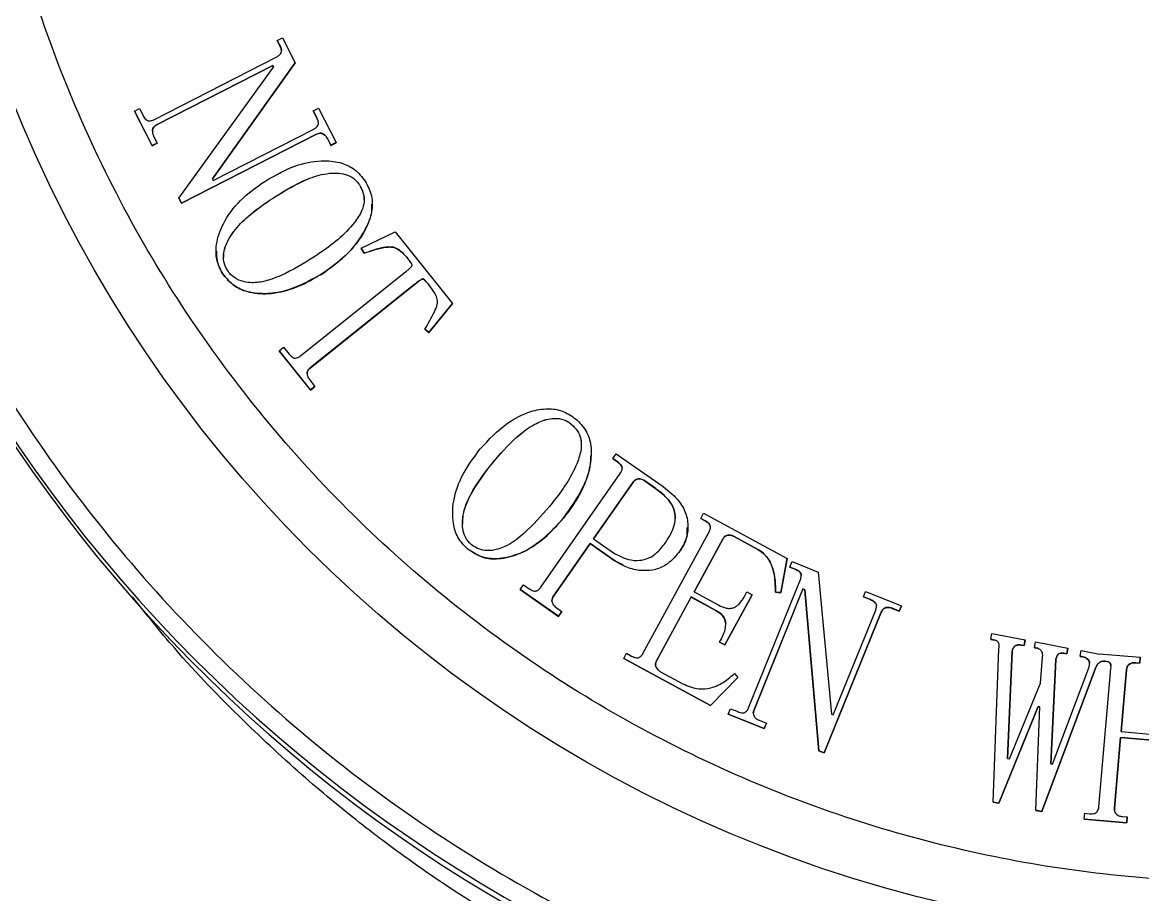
# Model space of a CAD drawing. Header units: millimetres. Extents: x 1890 to 4327, y 775 to 2498.
# Drawn here: x 3596.5 to 3656.7, y 2138.4 to 2185.3 of the extents above; entities that cross this region are included whole.
import ezdxf

# ---------------------------------------------------------------- set-up
doc = ezdxf.new("R2010")
doc.units = ezdxf.units.MM

msp = doc.modelspace()

# ---------------------------------------------------------------- linework, layer by layer
at = {"color": 7, "linetype": 'Continuous', "lineweight": 25}
for p, q in [((3610.232, 2184.314), (3610.51, 2184.456)), ((3610.375, 2184.036), (3610.232, 2184.314)), ((3610.232, 2184.314), (3610.232, 2184.311)), ((3610.232, 2184.311), (3610.375, 2184.034)), ((3610.51, 2184.456), (3611.196, 2183.115)), ((3610.375, 2184.036), (3610.375, 2184.034)), ((3603.606, 2180.049), (3610.217, 2183.431)), ((3609.99, 2182.965), (3603.748, 2179.771)), ((3603.748, 2179.769), (3609.99, 2182.963)), ((3611.196, 2183.115), (3606.748, 2176.872)), ((3606.748, 2176.871), (3611.196, 2183.113)), ((3610.038, 2182.873), (3609.99, 2182.965)), ((3609.99, 2182.965), (3609.99, 2182.963)), ((3609.99, 2182.963), (3610.037, 2182.872)), ((3611.196, 2183.115), (3611.196, 2183.113)), ((3604.947, 2175.834), (3610.038, 2182.873)), ((3602.558, 2180.503), (3602.835, 2180.646)), ((3602.835, 2180.646), (3603.024, 2180.276)), ((3612.172, 2180.523), (3612.45, 2180.665)), ((3612.45, 2180.665), (3613.396, 2178.816)), ((3603.504, 2178.654), (3602.558, 2180.503)), ((3602.558, 2180.503), (3602.558, 2180.501)), ((3602.558, 2180.501), (3603.504, 2178.652)), ((3612.361, 2180.153), (3612.172, 2180.523)), ((3612.172, 2180.523), (3612.172, 2180.52)), ((3612.172, 2180.52), (3612.361, 2180.151)), ((3612.361, 2180.153), (3612.361, 2180.151)), ((3603.748, 2179.771), (3603.748, 2179.769)), ((3606.796, 2176.78), (3612.205, 2179.548)), ((3603.781, 2178.797), (3603.504, 2178.654)), ((3603.504, 2178.652), (3603.781, 2178.794)), ((3603.592, 2179.166), (3603.781, 2178.797)), ((3603.781, 2178.797), (3603.781, 2178.794)), ((3612.348, 2179.27), (3605.089, 2175.556)), ((3605.089, 2175.554), (3612.348, 2179.268)), ((3612.348, 2179.27), (3612.348, 2179.268)), ((3613.118, 2178.673), (3612.929, 2179.043)), ((3612.929, 2179.043), (3612.929, 2179.041)), ((3612.929, 2179.041), (3613.118, 2178.671)), ((3613.396, 2178.816), (3613.118, 2178.673)), ((3613.118, 2178.671), (3613.396, 2178.814)), ((3613.396, 2178.816), (3613.396, 2178.814)), ((3603.504, 2178.654), (3603.504, 2178.652)), ((3613.118, 2178.673), (3613.118, 2178.671)), ((3606.748, 2176.872), (3606.796, 2176.78)), ((3605.089, 2175.556), (3604.947, 2175.834)), ((3604.947, 2175.834), (3604.947, 2175.832)), ((3604.947, 2175.832), (3605.089, 2175.554)), ((3605.089, 2175.556), (3605.089, 2175.554)), ((3615.34, 2175.518), (3615.34, 2175.52)), ((3614.744, 2173.148), (3616.572, 2174.015)), ((3616.572, 2174.015), (3619.651, 2170.172)), ((3606.947, 2172.976), (3606.947, 2172.974)), ((3614.898, 2172.873), (3614.744, 2173.148)), ((3614.744, 2173.148), (3614.744, 2173.146)), ((3614.744, 2173.146), (3614.898, 2172.871)), ((3614.898, 2172.873), (3614.898, 2172.871)), ((3617.262, 2172.574), (3617.262, 2172.572)), ((3611.485, 2167.35), (3617.148, 2171.887)), ((3617.628, 2171.207), (3612.005, 2166.703)), ((3612.005, 2166.701), (3617.628, 2171.204)), ((3617.628, 2171.207), (3617.628, 2171.204)), ((3618.46, 2171.077), (3618.46, 2171.075)), ((3619.651, 2170.172), (3618.374, 2168.618)), ((3618.374, 2168.615), (3619.651, 2170.17)), ((3619.651, 2170.172), (3619.651, 2170.17)), ((3618.374, 2168.618), (3618.171, 2168.787)), ((3618.171, 2168.787), (3618.171, 2168.785)), ((3618.171, 2168.785), (3618.374, 2168.615)), ((3618.374, 2168.618), (3618.374, 2168.615)), ((3610.335, 2167.624), (3610.578, 2167.818)), ((3612.02, 2165.52), (3610.335, 2167.624)), ((3610.335, 2167.624), (3610.335, 2167.621)), ((3610.335, 2167.621), (3612.02, 2165.518)), ((3610.578, 2167.818), (3610.87, 2167.454)), ((3612.005, 2166.703), (3612.005, 2166.701)), ((3611.972, 2166.079), (3612.263, 2165.714)), ((3612.263, 2165.714), (3612.02, 2165.52)), ((3612.02, 2165.518), (3612.263, 2165.712)), ((3612.02, 2165.52), (3612.02, 2165.518)), ((3612.263, 2165.714), (3612.263, 2165.712)), ((3627.106, 2161.997), (3627.106, 2161.999)), ((3628.269, 2161.83), (3628.448, 2162.089)), ((3628.448, 2162.089), (3630.977, 2160.324)), ((3628.525, 2161.651), (3628.269, 2161.83)), ((3628.269, 2161.83), (3628.269, 2161.828)), ((3628.269, 2161.828), (3628.525, 2161.649)), ((3628.525, 2161.651), (3628.525, 2161.649)), ((3624.399, 2154.911), (3628.673, 2161.039)), ((3629.359, 2160.561), (3627.236, 2157.519)), ((3627.237, 2157.519), (3629.359, 2160.559)), ((3629.359, 2160.559), (3629.359, 2160.561)), ((3630.582, 2160.216), (3629.983, 2160.634)), ((3629.983, 2160.632), (3629.983, 2160.634)), ((3629.983, 2160.632), (3630.582, 2160.214)), ((3630.582, 2160.214), (3630.582, 2160.216)), ((3619.665, 2158.947), (3619.665, 2158.945)), ((3633, 2158.615), (3633.15, 2158.889)), ((3633.15, 2158.889), (3637.635, 2156.454)), ((3633.229, 2158.49), (3633, 2158.615)), ((3633, 2158.615), (3633, 2158.613)), ((3633, 2158.613), (3633.229, 2158.488)), ((3633.229, 2158.49), (3633.229, 2158.488)), ((3629.891, 2151.359), (3633.443, 2157.901)), ((3632.309, 2158.121), (3632.309, 2158.123)), ((3627.057, 2157.261), (3625.085, 2154.433)), ((3625.085, 2154.431), (3627.057, 2157.259)), ((3628.384, 2156.335), (3627.057, 2157.261)), ((3627.057, 2157.261), (3627.057, 2157.259)), ((3627.057, 2157.259), (3628.384, 2156.332)), ((3627.236, 2157.519), (3628.307, 2156.772)), ((3634.175, 2157.504), (3632.636, 2154.666)), ((3632.637, 2154.666), (3634.175, 2157.502)), ((3634.175, 2157.504), (3634.175, 2157.502)), ((3636.065, 2156.951), (3634.784, 2157.646)), ((3634.784, 2157.646), (3634.784, 2157.644)), ((3634.784, 2157.644), (3636.065, 2156.949)), ((3636.065, 2156.951), (3636.065, 2156.949)), ((3628.384, 2156.335), (3628.384, 2156.332)), ((3628.384, 2156.332), (3628.805, 2156.132)), ((3637.635, 2156.454), (3637.292, 2154.626)), ((3637.292, 2154.624), (3637.635, 2156.452)), ((3637.635, 2156.454), (3637.635, 2156.452)), ((3637.785, 2156.003), (3637.903, 2156.292)), ((3638.074, 2155.885), (3637.785, 2156.003)), ((3637.785, 2156.003), (3637.785, 2156.001)), ((3637.785, 2156.001), (3638.074, 2155.883)), ((3637.903, 2156.292), (3639.299, 2155.727)), ((3638.074, 2155.885), (3638.074, 2155.883)), ((3635.57, 2148.438), (3638.351, 2155.325)), ((3639.299, 2155.727), (3640.023, 2148.095)), ((3623.293, 2154.79), (3623.474, 2155.048)), ((3625.35, 2153.353), (3623.293, 2154.79)), ((3623.293, 2154.79), (3623.293, 2154.787)), ((3623.293, 2154.787), (3625.35, 2153.35)), ((3623.474, 2155.048), (3623.773, 2154.838)), ((3632.636, 2154.666), (3633.961, 2153.946)), ((3635.327, 2154.389), (3635.477, 2154.664)), ((3635.477, 2154.664), (3635.751, 2154.516)), ((3638.484, 2154.822), (3635.859, 2148.32)), ((3635.859, 2148.318), (3638.484, 2154.82)), ((3638.581, 2154.783), (3638.484, 2154.822)), ((3638.484, 2154.822), (3638.484, 2154.82)), ((3638.484, 2154.82), (3638.581, 2154.781)), ((3639.342, 2146.13), (3638.581, 2154.783)), ((3638.581, 2154.783), (3638.581, 2154.781)), ((3638.581, 2154.781), (3639.342, 2146.128)), ((3641.734, 2154.406), (3641.852, 2154.695)), ((3641.852, 2154.695), (3643.778, 2153.916)), ((3625.085, 2154.433), (3625.085, 2154.431)), ((3632.486, 2154.393), (3630.623, 2150.962)), ((3630.623, 2150.96), (3632.486, 2154.391)), ((3633.811, 2153.672), (3632.486, 2154.393)), ((3632.486, 2154.393), (3632.486, 2154.391)), ((3632.486, 2154.391), (3633.811, 2153.67)), ((3635.751, 2154.516), (3634.285, 2151.817)), ((3634.285, 2151.815), (3635.751, 2154.514)), ((3635.751, 2154.516), (3635.751, 2154.514)), ((3637.292, 2154.626), (3637.013, 2154.659)), ((3637.013, 2154.659), (3637.013, 2154.656)), ((3637.013, 2154.656), (3637.292, 2154.624)), ((3637.292, 2154.626), (3637.292, 2154.624)), ((3642.119, 2154.252), (3641.734, 2154.406)), ((3641.734, 2154.406), (3641.734, 2154.404)), ((3641.734, 2154.404), (3642.119, 2154.25)), ((3642.119, 2154.252), (3642.119, 2154.25)), ((3625.231, 2153.821), (3625.531, 2153.611)), ((3625.531, 2153.611), (3625.35, 2153.353)), ((3625.35, 2153.35), (3625.531, 2153.609)), ((3625.531, 2153.611), (3625.531, 2153.609)), ((3633.811, 2153.672), (3633.811, 2153.67)), ((3642.686, 2153.574), (3639.631, 2146.013)), ((3639.631, 2146.01), (3642.686, 2153.571)), ((3640.12, 2148.056), (3642.397, 2153.691)), ((3642.686, 2153.574), (3642.686, 2153.571)), ((3643.66, 2153.628), (3643.275, 2153.784)), ((3643.275, 2153.784), (3643.275, 2153.781)), ((3643.275, 2153.781), (3643.66, 2153.625)), ((3643.778, 2153.916), (3643.66, 2153.628)), ((3643.66, 2153.625), (3643.778, 2153.914)), ((3643.66, 2153.628), (3643.66, 2153.625)), ((3643.778, 2153.916), (3643.778, 2153.914)), ((3625.35, 2153.353), (3625.35, 2153.35)), ((3648.585, 2152.118), (3648.644, 2152.424)), ((3648.644, 2152.424), (3650.432, 2152.083)), ((3634.011, 2151.966), (3634.111, 2152.149)), ((3634.285, 2151.817), (3634.011, 2151.966)), ((3634.011, 2151.966), (3634.011, 2151.963)), ((3634.011, 2151.963), (3634.285, 2151.815)), ((3634.285, 2151.817), (3634.285, 2151.815)), ((3648.789, 2152.079), (3648.585, 2152.118)), ((3648.585, 2152.118), (3648.585, 2152.115)), ((3648.585, 2152.115), (3648.789, 2152.077)), ((3648.789, 2152.079), (3648.789, 2152.077)), ((3650.372, 2151.777), (3650.218, 2151.806)), ((3650.218, 2151.806), (3650.218, 2151.803)), ((3650.218, 2151.803), (3650.372, 2151.775)), ((3650.432, 2152.083), (3650.372, 2151.777)), ((3650.372, 2151.775), (3650.432, 2152.081)), ((3650.372, 2151.777), (3650.372, 2151.775)), ((3650.432, 2152.083), (3650.432, 2152.081)), ((3650.933, 2151.669), (3650.992, 2151.975)), ((3651.087, 2151.64), (3650.933, 2151.669)), ((3650.933, 2151.669), (3650.933, 2151.667)), ((3650.933, 2151.667), (3651.087, 2151.638)), ((3650.992, 2151.975), (3652.728, 2151.644)), ((3628.856, 2151.091), (3629.005, 2151.366)), ((3633.524, 2148.556), (3628.856, 2151.091)), ((3628.856, 2151.091), (3628.856, 2151.089)), ((3628.856, 2151.089), (3633.524, 2148.554)), ((3629.005, 2151.366), (3629.28, 2151.216)), ((3648.714, 2143.362), (3649.018, 2151.611)), ((3649.733, 2151.476), (3649.478, 2145.705)), ((3649.478, 2145.705), (3649.733, 2151.474)), ((3649.733, 2151.476), (3649.733, 2151.474)), ((3651.087, 2151.64), (3651.087, 2151.638)), ((3651.256, 2149.756), (3651.366, 2151.164)), ((3652.668, 2151.337), (3652.516, 2151.368)), ((3652.516, 2151.368), (3652.516, 2151.366)), ((3652.516, 2151.366), (3652.668, 2151.335)), ((3652.728, 2151.644), (3652.668, 2151.337)), ((3652.668, 2151.335), (3652.728, 2151.642)), ((3652.668, 2151.337), (3652.668, 2151.335)), ((3652.728, 2151.644), (3652.728, 2151.642)), ((3653.383, 2151.203), (3653.443, 2151.509)), ((3653.537, 2151.172), (3653.383, 2151.203)), ((3653.383, 2151.203), (3653.383, 2151.2)), ((3653.383, 2151.2), (3653.537, 2151.17)), ((3653.443, 2151.509), (3654.429, 2151.32)), ((3653.537, 2151.172), (3653.537, 2151.17)), ((3654.429, 2151.32), (3654.431, 2151.341)), ((3654.431, 2151.341), (3656.615, 2151.15)), ((3656.615, 2151.15), (3656.588, 2150.838)), ((3656.588, 2150.836), (3656.615, 2151.148)), ((3656.615, 2151.15), (3656.615, 2151.148)), ((3630.623, 2150.962), (3630.623, 2150.96)), ((3654.215, 2150.567), (3651.318, 2142.865)), ((3651.318, 2142.863), (3654.215, 2150.565)), ((3652.081, 2151.027), (3651.805, 2145.418)), ((3651.806, 2145.418), (3652.081, 2151.025)), ((3651.907, 2145.398), (3653.849, 2150.584)), ((3652.081, 2151.027), (3652.081, 2151.025)), ((3654.215, 2150.567), (3654.215, 2150.565)), ((3654.394, 2143.116), (3655.043, 2150.553)), ((3654.915, 2150.91), (3654.71, 2150.948)), ((3654.71, 2150.948), (3654.71, 2150.946)), ((3654.71, 2150.946), (3654.915, 2150.908)), ((3654.917, 2150.921), (3654.915, 2150.91)), ((3654.915, 2150.908), (3654.917, 2150.919)), ((3654.915, 2150.908), (3654.915, 2150.91)), ((3654.917, 2150.921), (3654.917, 2150.919)), ((3655.875, 2150.482), (3655.584, 2147.153)), ((3655.585, 2147.153), (3655.875, 2150.48)), ((3655.875, 2150.482), (3655.875, 2150.48)), ((3656.588, 2150.838), (3656.38, 2150.856)), ((3656.38, 2150.856), (3656.38, 2150.854)), ((3656.38, 2150.854), (3656.588, 2150.836)), ((3656.588, 2150.838), (3656.588, 2150.836)), ((3630.835, 2150.372), (3632.025, 2149.725)), ((3634.994, 2150.068), (3633.524, 2148.556)), ((3633.524, 2148.554), (3634.994, 2150.066)), ((3634.815, 2150.284), (3634.994, 2150.068)), ((3634.994, 2150.068), (3634.994, 2150.066)), ((3649.58, 2145.685), (3651.256, 2149.756)), ((3633.524, 2148.556), (3633.524, 2148.554)), ((3634.477, 2148.095), (3634.595, 2148.384)), ((3636.404, 2147.317), (3634.477, 2148.095)), ((3634.477, 2148.095), (3634.477, 2148.093)), ((3634.477, 2148.093), (3636.404, 2147.315)), ((3634.595, 2148.384), (3634.98, 2148.228)), ((3635.859, 2148.32), (3635.859, 2148.318)), ((3640.023, 2148.095), (3640.12, 2148.056)), ((3651.125, 2148.51), (3649.02, 2143.304)), ((3649.02, 2143.302), (3651.125, 2148.507)), ((3651.012, 2142.923), (3651.227, 2148.49)), ((3651.227, 2148.49), (3651.125, 2148.51)), ((3651.125, 2148.51), (3651.125, 2148.507)), ((3651.125, 2148.507), (3651.227, 2148.488)), ((3636.136, 2147.762), (3636.521, 2147.606)), ((3636.521, 2147.606), (3636.404, 2147.317)), ((3636.404, 2147.315), (3636.521, 2147.604)), ((3636.521, 2147.606), (3636.521, 2147.604)), ((3636.404, 2147.317), (3636.404, 2147.315)), ((3655.558, 2146.841), (3655.226, 2143.044)), ((3655.226, 2143.042), (3655.558, 2146.839)), ((3658.626, 2146.571), (3655.558, 2146.841)), ((3655.558, 2146.841), (3655.558, 2146.839)), ((3655.558, 2146.839), (3658.626, 2146.569)), ((3655.584, 2147.153), (3658.653, 2146.884)), ((3639.631, 2146.013), (3639.342, 2146.13)), ((3639.342, 2146.13), (3639.342, 2146.128)), ((3639.342, 2146.128), (3639.631, 2146.01)), ((3639.631, 2146.013), (3639.631, 2146.01)), ((3649.478, 2145.705), (3649.58, 2145.685)), ((3651.805, 2145.418), (3651.907, 2145.398)), ((3649.02, 2143.304), (3648.714, 2143.362)), ((3648.714, 2143.362), (3648.714, 2143.36)), ((3648.714, 2143.36), (3649.02, 2143.302)), ((3649.02, 2143.304), (3649.02, 2143.302)), ((3651.318, 2142.865), (3651.012, 2142.923)), ((3651.012, 2142.923), (3651.012, 2142.921)), ((3651.012, 2142.921), (3651.318, 2142.863)), ((3651.318, 2142.865), (3651.318, 2142.863)), ((3653.6, 2142.453), (3653.629, 2142.765)), ((3653.629, 2142.765), (3653.889, 2142.742)), ((3655.226, 2143.044), (3655.226, 2143.042)), ((3655.889, 2142.253), (3653.6, 2142.453)), ((3653.6, 2142.453), (3653.6, 2142.451)), ((3653.6, 2142.451), (3655.889, 2142.25)), ((3655.658, 2142.586), (3655.918, 2142.565)), ((3655.918, 2142.565), (3655.889, 2142.253)), ((3655.889, 2142.25), (3655.918, 2142.562)), ((3655.889, 2142.253), (3655.889, 2142.25)), ((3655.918, 2142.565), (3655.918, 2142.562))]:
    msp.add_line(p, q, dxfattribs=at)
msp.add_circle((3662.436, 2207.547), 71.5, dxfattribs=at)
for centre, start, end in [((3662.436, 2207.545), 190.30617, 259.69396), ((3662.514, 2207.173), 190.52799, 258.6349)]:
    msp.add_arc(centre, 80, start, end, dxfattribs=at)
for points, knots in [([(3730.936, 2207.553), (3730.882, 2205.464), (3730.772, 2201.286), (3729.862, 2194.947), (3728.376, 2188.595), (3726.202, 2182.229), (3723.371, 2176.006), (3719.857, 2169.983), (3715.703, 2164.292), (3710.96, 2159.03), (3705.698, 2154.287), (3700.006, 2150.133), (3693.984, 2146.619), (3687.761, 2143.787), (3681.395, 2141.616), (3675.043, 2140.121), (3668.704, 2139.244), (3662.437, 2138.958), (3656.169, 2139.244), (3649.831, 2140.121), (3643.478, 2141.616), (3637.112, 2143.787), (3630.889, 2146.619), (3624.866, 2150.133), (3619.175, 2154.287), (3613.913, 2159.03), (3609.17, 2164.292), (3605.016, 2169.983), (3601.502, 2176.006), (3598.671, 2182.229), (3596.497, 2188.595), (3595.011, 2194.947), (3594.101, 2201.286), (3593.991, 2205.464), (3593.936, 2207.553)], [0, 0, 0, 0, 0.029124, 0.058248, 0.08912, 0.119994, 0.151902, 0.184313, 0.217069, 0.25, 0.282931, 0.315687, 0.348098, 0.380006, 0.410878, 0.441752, 0.470875, 0.5, 0.529123, 0.558248, 0.58912, 0.619994, 0.651902, 0.684313, 0.717069, 0.75, 0.782931, 0.815687, 0.848098, 0.880006, 0.910878, 0.941752, 0.970875, 1, 1, 1, 1]), ([(3584.711, 2193.413), (3585.237, 2190.917), (3586.3, 2185.88), (3588.838, 2178.503), (3592.108, 2171.261), (3596.17, 2164.282), (3600.982, 2157.679), (3606.475, 2151.585), (3612.568, 2146.093), (3619.171, 2141.281), (3626.15, 2137.218), (3633.392, 2133.949), (3640.769, 2131.41), (3645.807, 2130.348), (3648.303, 2129.822)], [0, 0, 0, 0, 0.079959, 0.161371, 0.244142, 0.328893, 0.414217, 0.5, 0.585778, 0.671102, 0.755858, 0.838624, 0.920039, 1, 1, 1, 1]), ([(3610.217, 2183.431), (3610.267, 2183.461), (3610.348, 2183.508), (3610.431, 2183.611), (3610.464, 2183.714), (3610.455, 2183.863), (3610.408, 2183.965), (3610.375, 2184.036)], [0, 0, 0, 0, 0.239307, 0.388341, 0.538232, 0.677649, 1, 1, 1, 1]), ([(3610.375, 2184.034), (3610.411, 2183.962), (3610.457, 2183.871), (3610.456, 2183.77), (3610.456, 2183.748)], [0, 0, 0, 0, 0.77993, 1, 1, 1, 1]), ([(3603.024, 2180.276), (3603.065, 2180.203), (3603.125, 2180.098), (3603.25, 2180.002), (3603.365, 2179.978), (3603.488, 2179.995), (3603.566, 2180.031), (3603.606, 2180.049)], [0, 0, 0, 0, 0.3461, 0.493467, 0.642693, 0.820568, 1, 1, 1, 1]), ([(3612.205, 2179.548), (3612.255, 2179.577), (3612.336, 2179.625), (3612.419, 2179.727), (3612.452, 2179.83), (3612.443, 2179.98), (3612.395, 2180.082), (3612.361, 2180.153)], [0, 0, 0, 0, 0.239079, 0.388006, 0.537788, 0.677074, 1, 1, 1, 1]), ([(3603.748, 2179.771), (3603.702, 2179.743), (3603.623, 2179.695), (3603.546, 2179.587), (3603.514, 2179.459), (3603.526, 2179.312), (3603.57, 2179.214), (3603.592, 2179.166)], [0, 0, 0, 0, 0.227355, 0.388209, 0.549679, 0.776891, 1, 1, 1, 1]), ([(3603.526, 2179.454), (3603.526, 2179.473), (3603.526, 2179.534), (3603.57, 2179.624), (3603.649, 2179.712), (3603.715, 2179.75), (3603.748, 2179.769)], [0, 0, 0, 0, 0.137853, 0.446763, 0.713681, 1, 1, 1, 1]), ([(3612.929, 2179.043), (3612.895, 2179.101), (3612.836, 2179.202), (3612.708, 2179.29), (3612.588, 2179.331), (3612.465, 2179.322), (3612.389, 2179.288), (3612.348, 2179.27)], [0, 0, 0, 0, 0.282446, 0.488833, 0.649378, 0.810868, 1, 1, 1, 1]), ([(3612.348, 2179.268), (3612.4, 2179.291), (3612.487, 2179.328), (3612.629, 2179.322), (3612.748, 2179.267), (3612.856, 2179.17), (3612.904, 2179.085), (3612.929, 2179.041)], [0, 0, 0, 0, 0.238616, 0.394312, 0.588667, 0.784076, 1, 1, 1, 1]), ([(3609.56, 2176.736), (3610.146, 2177.073), (3611.146, 2177.648), (3612.616, 2177.897), (3613.662, 2177.771), (3614.451, 2177.396), (3614.785, 2176.97), (3614.96, 2176.747)], [0, 0, 0, 0, 0.336368, 0.574645, 0.731944, 0.859761, 1, 1, 1, 1]), ([(3610.098, 2175.904), (3610.671, 2176.252), (3611.547, 2176.786), (3612.777, 2177.17), (3613.566, 2177.208), (3614.146, 2177.047), (3614.48, 2176.797), (3614.615, 2176.603), (3614.654, 2176.549)], [0, 0, 0, 0, 0.397528, 0.607391, 0.759995, 0.859904, 0.960457, 1, 1, 1, 1]), ([(3610.098, 2175.901), (3610.671, 2176.25), (3611.547, 2176.783), (3612.777, 2177.168), (3613.566, 2177.206), (3614.146, 2177.045), (3614.48, 2176.794), (3614.615, 2176.601), (3614.654, 2176.547)], [0, 0, 0, 0, 0.397528, 0.607391, 0.759995, 0.859904, 0.960457, 1, 1, 1, 1]), ([(3607.291, 2171.787), (3607.167, 2172.034), (3606.922, 2172.52), (3606.945, 2173.476), (3607.333, 2174.599), (3608.235, 2175.791), (3609.109, 2176.415), (3609.56, 2176.736)], [0, 0, 0, 0, 0.136424, 0.268155, 0.464575, 0.724005, 1, 1, 1, 1]), ([(3614.654, 2176.549), (3614.734, 2176.4), (3614.888, 2176.115), (3614.923, 2175.63), (3614.777, 2175.075), (3614.063, 2174.022), (3613.095, 2173.249), (3612.295, 2172.724), (3612.198, 2172.66)], [0, 0, 0, 0, 0.099186, 0.189605, 0.279846, 0.434014, 0.930829, 1, 1, 1, 1]), ([(3614.96, 2176.747), (3615.093, 2176.492), (3615.361, 2175.978), (3615.349, 2175.027), (3614.894, 2173.881), (3614.005, 2172.736), (3613.13, 2172.11), (3612.735, 2171.827)], [0, 0, 0, 0, 0.143045, 0.287405, 0.460414, 0.756528, 1, 1, 1, 1]), ([(3614.654, 2176.547), (3614.739, 2176.398), (3614.88, 2176.153), (3614.885, 2175.872), (3614.887, 2175.762)], [0, 0, 0, 0, 0.606286, 1, 1, 1, 1]), ([(3607.553, 2171.956), (3607.477, 2172.11), (3607.33, 2172.407), (3607.354, 2172.987), (3607.625, 2173.714), (3608.497, 2174.818), (3609.453, 2175.466), (3610.098, 2175.904)], [0, 0, 0, 0, 0.098651, 0.191047, 0.328598, 0.547094, 1, 1, 1, 1]), ([(3607.369, 2172.638), (3607.366, 2172.725), (3607.354, 2173.05), (3607.639, 2173.713), (3608.487, 2174.815), (3609.449, 2175.464), (3610.098, 2175.901)], [0, 0, 0, 0, 0.0593403, 0.219286, 0.4733555, 1, 1, 1, 1]), ([(3612.735, 2171.825), (3613.281, 2172.229), (3614.225, 2172.926), (3615.015, 2174.16), (3615.346, 2175.014), (3615.316, 2175.413), (3615.308, 2175.517)], [0, 0, 0, 0, 0.431051, 0.744676, 0.93349, 1, 1, 1, 1]), ([(3606.973, 2172.975), (3606.971, 2172.8), (3606.966, 2172.377), (3607.171, 2172.003), (3607.291, 2171.785)], [0, 0, 0, 0, 0.415343, 1, 1, 1, 1]), ([(3614.898, 2172.871), (3615.301, 2173.007), (3615.802, 2173.176), (3616.446, 2173.222), (3616.805, 2173.058), (3617.061, 2172.814), (3617.217, 2172.627), (3617.262, 2172.572)], [0, 0, 0, 0, 0.483147, 0.601641, 0.722029, 0.918813, 1, 1, 1, 1]), ([(3617.262, 2172.574), (3617.123, 2172.735), (3616.916, 2172.974), (3616.56, 2173.188), (3616.067, 2173.236), (3615.519, 2173.07), (3615.07, 2172.927), (3614.898, 2172.873)], [0, 0, 0, 0, 0.240793, 0.359777, 0.461711, 0.794413, 1, 1, 1, 1]), ([(3612.198, 2172.66), (3611.628, 2172.309), (3610.753, 2171.772), (3609.547, 2171.318), (3608.751, 2171.259), (3608.154, 2171.399), (3607.768, 2171.656), (3607.609, 2171.879), (3607.553, 2171.956)], [0, 0, 0, 0, 0.386956, 0.593793, 0.740338, 0.842099, 0.944778, 1, 1, 1, 1]), ([(3617.148, 2171.887), (3617.187, 2171.918), (3617.289, 2172), (3617.398, 2172.097), (3617.464, 2172.178), (3617.479, 2172.206), (3617.482, 2172.234), (3617.464, 2172.294), (3617.388, 2172.409), (3617.312, 2172.509), (3617.262, 2172.574)], [0, 0, 0, 0, 0.166709, 0.438609, 0.487323, 0.517206, 0.541802, 0.578816, 0.723084, 1, 1, 1, 1]), ([(3612.735, 2171.827), (3612.152, 2171.488), (3611.16, 2170.911), (3609.676, 2170.637), (3608.605, 2170.77), (3607.796, 2171.151), (3607.462, 2171.572), (3607.291, 2171.787)], [0, 0, 0, 0, 0.333528, 0.567546, 0.735799, 0.864912, 1, 1, 1, 1]), ([(3607.291, 2171.785), (3607.495, 2171.537), (3607.88, 2171.069), (3608.837, 2170.705), (3610.082, 2170.651), (3611.466, 2171.064), (3612.339, 2171.588), (3612.735, 2171.825)], [0, 0, 0, 0, 0.157106, 0.296667, 0.493589, 0.770105, 1, 1, 1, 1]), ([(3618.46, 2171.077), (3618.432, 2171.113), (3618.345, 2171.219), (3618.228, 2171.357), (3618.126, 2171.462), (3618.071, 2171.49), (3618.041, 2171.491), (3617.965, 2171.457), (3617.825, 2171.362), (3617.703, 2171.266), (3617.628, 2171.207)], [0, 0, 0, 0, 0.124093, 0.372351, 0.496838, 0.517541, 0.538485, 0.574939, 0.740211, 1, 1, 1, 1]), ([(3617.628, 2171.204), (3617.664, 2171.233), (3617.735, 2171.289), (3617.833, 2171.363), (3617.913, 2171.419), (3617.97, 2171.454), (3618.012, 2171.476), (3618.043, 2171.488), (3618.068, 2171.488), (3618.114, 2171.468), (3618.251, 2171.331), (3618.367, 2171.189), (3618.46, 2171.075)], [0, 0, 0, 0, 0.124075, 0.248161, 0.332872, 0.391478, 0.431352, 0.46131, 0.47999, 0.498634, 0.596811, 1, 1, 1, 1]), ([(3618.171, 2168.787), (3618.345, 2169.095), (3618.59, 2169.527), (3618.832, 2170.045), (3618.861, 2170.359), (3618.742, 2170.699), (3618.571, 2170.928), (3618.46, 2171.077)], [0, 0, 0, 0, 0.417225, 0.587015, 0.664813, 0.781934, 1, 1, 1, 1]), ([(3610.87, 2167.454), (3610.928, 2167.387), (3611.01, 2167.293), (3611.161, 2167.23), (3611.285, 2167.237), (3611.396, 2167.282), (3611.46, 2167.331), (3611.485, 2167.35)], [0, 0, 0, 0, 0.362826, 0.512382, 0.662913, 0.871019, 1, 1, 1, 1]), ([(3612.005, 2166.703), (3611.958, 2166.659), (3611.883, 2166.589), (3611.84, 2166.452), (3611.844, 2166.319), (3611.892, 2166.19), (3611.948, 2166.112), (3611.972, 2166.079)], [0, 0, 0, 0, 0.266956, 0.429529, 0.591357, 0.826533, 1, 1, 1, 1]), ([(3611.846, 2166.4), (3611.845, 2166.408), (3611.84, 2166.456), (3611.867, 2166.54), (3611.927, 2166.632), (3611.979, 2166.678), (3612.005, 2166.701)], [0, 0, 0, 0, 0.0701, 0.409533, 0.711576, 1, 1, 1, 1]), ([(3621.146, 2162.35), (3621.604, 2162.847), (3622.381, 2163.69), (3623.699, 2164.363), (3624.726, 2164.554), (3625.589, 2164.434), (3626.036, 2164.128), (3626.27, 2163.969)], [0, 0, 0, 0, 0.337884, 0.573603, 0.730566, 0.85906, 1, 1, 1, 1]), ([(3621.905, 2161.721), (3622.348, 2162.225), (3623.018, 2162.988), (3624.069, 2163.717), (3624.797, 2163.99), (3625.393, 2164.012), (3625.79, 2163.88), (3625.98, 2163.734), (3626.039, 2163.689)], [0, 0, 0, 0, 0.39949, 0.604579, 0.758371, 0.856867, 0.955984, 1, 1, 1, 1]), ([(3621.905, 2161.718), (3622.348, 2162.223), (3623.018, 2162.986), (3624.069, 2163.715), (3624.797, 2163.988), (3625.393, 2164.01), (3625.79, 2163.878), (3625.98, 2163.732), (3626.039, 2163.687)], [0, 0, 0, 0, 0.39949, 0.604579, 0.758371, 0.856867, 0.955984, 1, 1, 1, 1]), ([(3626.27, 2163.969), (3626.471, 2163.767), (3626.876, 2163.363), (3627.148, 2162.469), (3627.066, 2161.256), (3626.574, 2159.895), (3625.922, 2159.029), (3625.623, 2158.633)], [0, 0, 0, 0, 0.141994, 0.285364, 0.454307, 0.749816, 1, 1, 1, 1]), ([(3626.039, 2163.689), (3626.161, 2163.571), (3626.392, 2163.347), (3626.568, 2162.898), (3626.594, 2162.332), (3626.246, 2161.147), (3625.558, 2160.121), (3624.956, 2159.377), (3624.864, 2159.262)], [0, 0, 0, 0, 0.099608, 0.189208, 0.278687, 0.431625, 0.91232, 1, 1, 1, 1]), ([(3626.039, 2163.687), (3626.16, 2163.569), (3626.389, 2163.345), (3626.561, 2162.935), (3626.563, 2162.674), (3626.563, 2162.564)], [0, 0, 0, 0, 0.391858, 0.744344, 1, 1, 1, 1]), ([(3620.464, 2156.974), (3620.271, 2157.172), (3619.893, 2157.563), (3619.633, 2158.484), (3619.669, 2159.671), (3620.174, 2161.068), (3620.817, 2161.916), (3621.146, 2162.35)], [0, 0, 0, 0, 0.136914, 0.269244, 0.466964, 0.727179, 1, 1, 1, 1]), ([(3625.623, 2158.63), (3626.009, 2159.178), (3626.679, 2160.125), (3627.105, 2161.344), (3627.084, 2161.916), (3627.081, 2161.996)], [0, 0, 0, 0, 0.540379, 0.935169, 1, 1, 1, 1]), ([(3620.662, 2157.213), (3620.544, 2157.336), (3620.313, 2157.577), (3620.163, 2158.147), (3620.212, 2158.936), (3620.726, 2160.237), (3621.434, 2161.128), (3621.905, 2161.721)], [0, 0, 0, 0, 0.0990027, 0.1927602, 0.3351777, 0.5578285, 1, 1, 1, 1]), ([(3620.215, 2158.319), (3620.215, 2158.477), (3620.213, 2159.016), (3620.748, 2160.234), (3621.443, 2161.125), (3621.905, 2161.718)], [0, 0, 0, 0, 0.121806, 0.415916, 1, 1, 1, 1]), ([(3628.673, 2161.039), (3628.704, 2161.089), (3628.754, 2161.17), (3628.777, 2161.301), (3628.755, 2161.415), (3628.672, 2161.541), (3628.582, 2161.609), (3628.525, 2161.651)], [0, 0, 0, 0, 0.242147, 0.388856, 0.536837, 0.710317, 1, 1, 1, 1]), ([(3628.525, 2161.649), (3628.596, 2161.594), (3628.695, 2161.518), (3628.766, 2161.384), (3628.766, 2161.328), (3628.765, 2161.307)], [0, 0, 0, 0, 0.613941, 0.8617155, 1, 1, 1, 1]), ([(3629.983, 2160.634), (3629.913, 2160.675), (3629.806, 2160.738), (3629.637, 2160.749), (3629.513, 2160.715), (3629.422, 2160.641), (3629.379, 2160.586), (3629.359, 2160.561)], [0, 0, 0, 0, 0.336259, 0.518412, 0.701425, 0.865829, 1, 1, 1, 1]), ([(3629.359, 2160.559), (3629.394, 2160.603), (3629.453, 2160.677), (3629.574, 2160.734), (3629.692, 2160.747), (3629.836, 2160.721), (3629.928, 2160.666), (3629.983, 2160.632)], [0, 0, 0, 0, 0.234766, 0.393258, 0.551032, 0.728919, 1, 1, 1, 1]), ([(3631.131, 2157.35), (3631.31, 2157.641), (3631.577, 2158.073), (3631.656, 2158.749), (3631.518, 2159.275), (3631.146, 2159.787), (3630.784, 2160.063), (3630.582, 2160.216)], [0, 0, 0, 0, 0.300507, 0.4469011, 0.5941839, 0.7750715, 1, 1, 1, 1]), ([(3630.582, 2160.214), (3630.849, 2160.006), (3631.248, 2159.695), (3631.593, 2159.103), (3631.615, 2158.771), (3631.626, 2158.607)], [0, 0, 0, 0, 0.505642, 0.75535, 1, 1, 1, 1]), ([(3630.977, 2160.324), (3631.298, 2160.07), (3631.823, 2159.656), (3632.252, 2158.82), (3632.354, 2158.047), (3632.197, 2157.375), (3631.978, 2157.022), (3631.892, 2156.884)], [0, 0, 0, 0, 0.303232, 0.495993, 0.689194, 0.877678, 1, 1, 1, 1]), ([(3624.864, 2159.262), (3624.425, 2158.758), (3623.753, 2157.987), (3622.738, 2157.196), (3621.998, 2156.904), (3621.413, 2156.865), (3620.976, 2156.985), (3620.758, 2157.143), (3620.662, 2157.213)], [0, 0, 0, 0, 0.388784, 0.594507, 0.742724, 0.84452, 0.93111, 1, 1, 1, 1]), ([(3625.623, 2158.633), (3625.168, 2158.134), (3624.399, 2157.294), (3623.071, 2156.593), (3622.017, 2156.402), (3621.132, 2156.52), (3620.69, 2156.82), (3620.464, 2156.974)], [0, 0, 0, 0, 0.335274, 0.565807, 0.736276, 0.864906, 1, 1, 1, 1]), ([(3620.663, 2156.865), (3620.863, 2156.737), (3621.303, 2156.455), (3622.235, 2156.413), (3623.408, 2156.709), (3624.611, 2157.502), (3625.295, 2158.265), (3625.623, 2158.63)], [0, 0, 0, 0, 0.121771, 0.267676, 0.467636, 0.745049, 1, 1, 1, 1]), ([(3633.443, 2157.901), (3633.469, 2157.954), (3633.511, 2158.04), (3633.517, 2158.172), (3633.484, 2158.283), (3633.387, 2158.399), (3633.29, 2158.455), (3633.229, 2158.49)], [0, 0, 0, 0, 0.244604, 0.390165, 0.536734, 0.711366, 1, 1, 1, 1]), ([(3633.229, 2158.488), (3633.302, 2158.445), (3633.407, 2158.383), (3633.498, 2158.254), (3633.506, 2158.185), (3633.51, 2158.153)], [0, 0, 0, 0, 0.550155, 0.788318, 1, 1, 1, 1]), ([(3631.892, 2156.881), (3632.04, 2157.119), (3632.28, 2157.504), (3632.273, 2157.951), (3632.27, 2158.123)], [0, 0, 0, 0, 0.616838, 1, 1, 1, 1]), ([(3634.784, 2157.646), (3634.72, 2157.676), (3634.614, 2157.725), (3634.459, 2157.725), (3634.343, 2157.692), (3634.246, 2157.617), (3634.201, 2157.545), (3634.175, 2157.504)], [0, 0, 0, 0, 0.2946797, 0.4891513, 0.6427246, 0.79668, 1, 1, 1, 1]), ([(3634.175, 2157.502), (3634.21, 2157.555), (3634.265, 2157.64), (3634.398, 2157.714), (3634.541, 2157.729), (3634.676, 2157.699), (3634.755, 2157.659), (3634.784, 2157.644)], [0, 0, 0, 0, 0.264438, 0.424852, 0.624763, 0.864134, 1, 1, 1, 1]), ([(3628.307, 2156.772), (3628.567, 2156.629), (3629.008, 2156.386), (3629.675, 2156.332), (3630.223, 2156.46), (3630.719, 2156.81), (3630.984, 2157.158), (3631.131, 2157.35)], [0, 0, 0, 0, 0.269335, 0.456647, 0.599702, 0.778351, 1, 1, 1, 1]), ([(3631.892, 2156.884), (3631.676, 2156.619), (3631.315, 2156.177), (3630.576, 2155.835), (3629.852, 2155.779), (3629.085, 2155.915), (3628.621, 2156.193), (3628.384, 2156.335)], [0, 0, 0, 0, 0.253557, 0.424716, 0.595645, 0.794239, 1, 1, 1, 1]), ([(3637.013, 2154.659), (3637.005, 2154.948), (3636.991, 2155.531), (3636.769, 2156.29), (3636.392, 2156.753), (3636.147, 2156.901), (3636.065, 2156.951)], [0, 0, 0, 0, 0.333446, 0.670522, 0.890051, 1, 1, 1, 1]), ([(3636.065, 2156.949), (3636.206, 2156.855), (3636.515, 2156.651), (3636.861, 2156.054), (3637, 2155.359), (3637.009, 2154.857), (3637.013, 2154.656)], [0, 0, 0, 0, 0.193125, 0.422079, 0.769445, 1, 1, 1, 1]), ([(3638.351, 2155.325), (3638.372, 2155.385), (3638.403, 2155.479), (3638.394, 2155.612), (3638.35, 2155.704), (3638.246, 2155.806), (3638.145, 2155.852), (3638.074, 2155.885)], [0, 0, 0, 0, 0.263647, 0.403144, 0.543417, 0.677144, 1, 1, 1, 1]), ([(3638.074, 2155.883), (3638.156, 2155.846), (3638.27, 2155.793), (3638.374, 2155.667), (3638.388, 2155.597), (3638.395, 2155.563)], [0, 0, 0, 0, 0.5591696, 0.7832763, 1, 1, 1, 1]), ([(3623.773, 2154.838), (3623.844, 2154.793), (3623.943, 2154.73), (3624.093, 2154.702), (3624.201, 2154.727), (3624.311, 2154.795), (3624.368, 2154.871), (3624.399, 2154.911)], [0, 0, 0, 0, 0.3451215, 0.47825, 0.6125433, 0.7923859, 1, 1, 1, 1]), ([(3622.514, 2136.862), (3622.092, 2137.116), (3621.249, 2137.625), (3619.716, 2138.609), (3618.346, 2139.537), (3617.237, 2140.318), (3616.062, 2141.179), (3614.254, 2142.56), (3611.668, 2144.681), (3608.237, 2147.864), (3605.071, 2151.125), (3603.202, 2153.464), (3602.457, 2154.397)], [0, 0, 0, 0, 0.109984, 0.219759, 0.27493, 0.330421, 0.386353, 0.442844, 0.579253, 0.726129, 0.890731, 1, 1, 1, 1]), ([(3625.001, 2154.166), (3625, 2154.172), (3624.99, 2154.224), (3625.018, 2154.321), (3625.063, 2154.395), (3625.085, 2154.431)], [0, 0, 0, 0, 0.072005, 0.554723, 1, 1, 1, 1]), ([(3625.085, 2154.433), (3625.056, 2154.384), (3625.008, 2154.301), (3624.99, 2154.166), (3625.03, 2154.033), (3625.111, 2153.912), (3625.195, 2153.848), (3625.231, 2153.821)], [0, 0, 0, 0, 0.2392653, 0.3980718, 0.5583573, 0.8110269, 1, 1, 1, 1]), ([(3633.961, 2153.946), (3634.094, 2153.884), (3634.302, 2153.786), (3634.618, 2153.766), (3634.875, 2153.856), (3635.131, 2154.063), (3635.256, 2154.271), (3635.327, 2154.389)], [0, 0, 0, 0, 0.265228, 0.413113, 0.562281, 0.751044, 1, 1, 1, 1]), ([(3642.397, 2153.691), (3642.417, 2153.752), (3642.448, 2153.845), (3642.439, 2153.978), (3642.395, 2154.07), (3642.291, 2154.172), (3642.191, 2154.219), (3642.119, 2154.252)], [0, 0, 0, 0, 0.263647, 0.403144, 0.543417, 0.677144, 1, 1, 1, 1]), ([(3642.119, 2154.25), (3642.201, 2154.212), (3642.315, 2154.16), (3642.42, 2154.033), (3642.434, 2153.964), (3642.44, 2153.93)], [0, 0, 0, 0, 0.55917, 0.783276, 1, 1, 1, 1]), ([(3634.111, 2152.149), (3634.213, 2152.367), (3634.353, 2152.671), (3634.333, 2153.098), (3634.213, 2153.362), (3634.02, 2153.549), (3633.872, 2153.636), (3633.811, 2153.672)], [0, 0, 0, 0, 0.4002553, 0.5540467, 0.7092134, 0.880119, 1, 1, 1, 1]), ([(3633.811, 2153.67), (3633.93, 2153.596), (3634.123, 2153.476), (3634.289, 2153.213), (3634.346, 2153.021), (3634.331, 2152.916), (3634.328, 2152.894)], [0, 0, 0, 0, 0.419661, 0.676448, 0.934087, 1, 1, 1, 1]), ([(3643.275, 2153.784), (3643.209, 2153.806), (3643.098, 2153.843), (3642.944, 2153.827), (3642.833, 2153.779), (3642.744, 2153.694), (3642.707, 2153.617), (3642.686, 2153.574)], [0, 0, 0, 0, 0.292493, 0.488495, 0.642099, 0.795375, 1, 1, 1, 1]), ([(3642.686, 2153.571), (3642.716, 2153.631), (3642.763, 2153.724), (3642.882, 2153.804), (3643.006, 2153.834), (3643.142, 2153.83), (3643.233, 2153.797), (3643.275, 2153.781)], [0, 0, 0, 0, 0.277567, 0.434289, 0.591034, 0.809151, 1, 1, 1, 1]), ([(3649.018, 2151.611), (3649.03, 2151.692), (3649.046, 2151.806), (3648.998, 2151.944), (3648.94, 2152.017), (3648.865, 2152.06), (3648.813, 2152.073), (3648.789, 2152.079)], [0, 0, 0, 0, 0.409045, 0.568709, 0.729731, 0.871998, 1, 1, 1, 1]), ([(3650.218, 2151.806), (3650.154, 2151.813), (3650.054, 2151.825), (3649.921, 2151.787), (3649.834, 2151.72), (3649.767, 2151.613), (3649.745, 2151.527), (3649.733, 2151.476)], [0, 0, 0, 0, 0.286948, 0.445283, 0.603611, 0.766841, 1, 1, 1, 1]), ([(3649.733, 2151.474), (3649.747, 2151.53), (3649.77, 2151.622), (3649.848, 2151.733), (3649.943, 2151.796), (3650.072, 2151.821), (3650.163, 2151.81), (3650.218, 2151.803)], [0, 0, 0, 0, 0.255208, 0.42331, 0.591938, 0.753059, 1, 1, 1, 1]), ([(3629.28, 2151.216), (3629.357, 2151.179), (3629.467, 2151.125), (3629.628, 2151.12), (3629.737, 2151.167), (3629.827, 2151.251), (3629.87, 2151.323), (3629.891, 2151.359)], [0, 0, 0, 0, 0.350066, 0.499422, 0.650662, 0.830252, 1, 1, 1, 1]), ([(3651.366, 2151.164), (3651.373, 2151.221), (3651.385, 2151.319), (3651.328, 2151.466), (3651.231, 2151.582), (3651.132, 2151.622), (3651.087, 2151.64)], [0, 0, 0, 0, 0.280717, 0.477013, 0.764436, 1, 1, 1, 1]), ([(3652.516, 2151.368), (3652.47, 2151.375), (3652.393, 2151.387), (3652.286, 2151.367), (3652.209, 2151.32), (3652.137, 2151.225), (3652.102, 2151.123), (3652.085, 2151.046), (3652.081, 2151.027)], [0, 0, 0, 0, 0.219728, 0.360437, 0.501962, 0.629609, 0.910972, 1, 1, 1, 1]), ([(3652.081, 2151.025), (3652.1, 2151.106), (3652.127, 2151.216), (3652.22, 2151.328), (3652.301, 2151.37), (3652.403, 2151.384), (3652.473, 2151.373), (3652.516, 2151.366)], [0, 0, 0, 0, 0.38172, 0.524456, 0.668024, 0.797539, 1, 1, 1, 1]), ([(3653.849, 2150.584), (3653.87, 2150.642), (3653.902, 2150.737), (3653.896, 2150.878), (3653.849, 2150.984), (3653.768, 2151.074), (3653.662, 2151.141), (3653.578, 2151.162), (3653.537, 2151.172)], [0, 0, 0, 0, 0.234067, 0.380912, 0.528267, 0.670545, 0.840377, 1, 1, 1, 1]), ([(3653.537, 2151.17), (3653.607, 2151.15), (3653.719, 2151.117), (3653.834, 2151.003), (3653.887, 2150.912), (3653.89, 2150.854), (3653.89, 2150.841)], [0, 0, 0, 0, 0.411268, 0.667218, 0.924779, 1, 1, 1, 1]), ([(3630.571, 2150.708), (3630.568, 2150.72), (3630.556, 2150.771), (3630.577, 2150.86), (3630.608, 2150.928), (3630.623, 2150.96)], [0, 0, 0, 0, 0.142052, 0.594886, 1, 1, 1, 1]), ([(3630.623, 2150.962), (3630.6, 2150.911), (3630.56, 2150.824), (3630.563, 2150.687), (3630.605, 2150.573), (3630.697, 2150.462), (3630.783, 2150.406), (3630.835, 2150.372)], [0, 0, 0, 0, 0.233621, 0.399553, 0.564983, 0.740199, 1, 1, 1, 1]), ([(3654.215, 2150.565), (3654.249, 2150.641), (3654.305, 2150.765), (3654.449, 2150.889), (3654.582, 2150.95), (3654.673, 2150.947), (3654.71, 2150.946)], [0, 0, 0, 0, 0.365295, 0.600157, 0.833953, 1, 1, 1, 1]), ([(3654.71, 2150.948), (3654.654, 2150.947), (3654.548, 2150.945), (3654.402, 2150.861), (3654.289, 2150.732), (3654.24, 2150.623), (3654.215, 2150.567)], [0, 0, 0, 0, 0.2469872, 0.468153, 0.7284619, 1, 1, 1, 1]), ([(3655.043, 2150.553), (3655.045, 2150.598), (3655.05, 2150.688), (3655.015, 2150.809), (3654.962, 2150.885), (3654.927, 2150.913), (3654.917, 2150.921)], [0, 0, 0, 0, 0.330301, 0.665596, 0.906266, 1, 1, 1, 1]), ([(3654.917, 2150.919), (3654.941, 2150.897), (3654.995, 2150.846), (3655.036, 2150.755), (3655.038, 2150.693), (3655.038, 2150.671)], [0, 0, 0, 0, 0.343672, 0.771515, 1, 1, 1, 1]), ([(3656.38, 2150.856), (3656.311, 2150.858), (3656.195, 2150.861), (3656.052, 2150.802), (3655.96, 2150.724), (3655.897, 2150.616), (3655.883, 2150.531), (3655.875, 2150.482)], [0, 0, 0, 0, 0.290077, 0.48445, 0.638173, 0.79153, 1, 1, 1, 1]), ([(3655.875, 2150.48), (3655.884, 2150.533), (3655.899, 2150.624), (3655.971, 2150.736), (3656.08, 2150.816), (3656.222, 2150.861), (3656.33, 2150.856), (3656.38, 2150.854)], [0, 0, 0, 0, 0.224861, 0.386581, 0.549015, 0.787195, 1, 1, 1, 1]), ([(3632.025, 2149.725), (3632.309, 2149.606), (3632.793, 2149.402), (3633.593, 2149.482), (3634.253, 2149.796), (3634.634, 2150.127), (3634.815, 2150.284)], [0, 0, 0, 0, 0.296463, 0.506276, 0.766316, 1, 1, 1, 1]), ([(3634.98, 2148.228), (3635.07, 2148.195), (3635.195, 2148.149), (3635.362, 2148.182), (3635.468, 2148.257), (3635.532, 2148.35), (3635.562, 2148.419), (3635.57, 2148.438)], [0, 0, 0, 0, 0.388994, 0.538184, 0.687796, 0.914813, 1, 1, 1, 1]), ([(3635.859, 2148.32), (3635.839, 2148.256), (3635.808, 2148.156), (3635.837, 2148.017), (3635.907, 2147.908), (3636.009, 2147.819), (3636.098, 2147.779), (3636.136, 2147.762)], [0, 0, 0, 0, 0.2808974, 0.4343636, 0.5874099, 0.8242139, 1, 1, 1, 1]), ([(3635.826, 2148.086), (3635.823, 2148.113), (3635.814, 2148.193), (3635.841, 2148.269), (3635.859, 2148.318)], [0, 0, 0, 0, 0.3514921, 1, 1, 1, 1]), ([(3653.889, 2142.742), (3653.982, 2142.737), (3654.111, 2142.729), (3654.261, 2142.803), (3654.336, 2142.893), (3654.38, 2143.002), (3654.39, 2143.08), (3654.394, 2143.116)], [0, 0, 0, 0, 0.3758207, 0.5238074, 0.6720575, 0.8532035, 1, 1, 1, 1]), ([(3655.245, 2142.86), (3655.238, 2142.884), (3655.22, 2142.944), (3655.224, 2143.006), (3655.226, 2143.042)], [0, 0, 0, 0, 0.41224, 1, 1, 1, 1]), ([(3655.226, 2143.044), (3655.225, 2142.987), (3655.222, 2142.892), (3655.278, 2142.77), (3655.36, 2142.685), (3655.487, 2142.614), (3655.594, 2142.596), (3655.658, 2142.586)], [0, 0, 0, 0, 0.238138, 0.394231, 0.549692, 0.728395, 1, 1, 1, 1])]:
    msp.add_open_spline(points, degree=3, knots=knots, dxfattribs=at)

doc.saveas('drawing.dxf')
